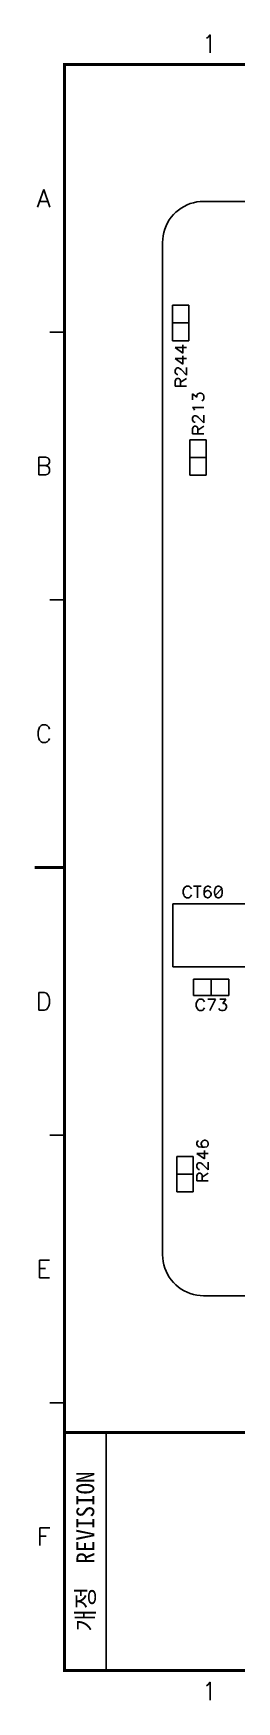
# Model space of a CAD drawing. Extents: x 295 to 953, y 10 to 290.
# Drawn here: x 486.7 to 521, y 9.8 to 290.2 of the extents above; entities that cross this region are included whole.
import ezdxf
from ezdxf.enums import TextEntityAlignment as Align

# ---------------------------------------------------------------- set-up
doc = ezdxf.new("R2010")
doc.units = 0
doc.header["$LTSCALE"] = 5
doc.header["$MEASUREMENT"] = 0
doc.linetypes.add('CENTER', pattern=[2, 1.25, -0.25, 0.25, -0.25])
doc.layers.get('0').update_dxf_attribs({"linetype": 'CONTINUOUS', "lineweight": 25})
doc.layers.add('2', color=2, linetype='CENTER', lineweight=13)
for name, color, linetype in [('DV-PEI-A6_BSK', 2, 'CONTINUOUS'), ('SHEET', 3, 'CONTINUOUS'), ('문자', 4, 'CONTINUOUS'), ('테두리', 3, 'CONTINUOUS')]:
    doc.layers.add(name, color=color, linetype=linetype)
doc.styles.add('MARK', font='ARLRDBD.TTF')
doc.styles.get("Standard").update_dxf_attribs({"font": 'simplex.shx'})
doc.styles.add('굴림체', font='')
doc.styles.get('굴림체').set_extended_font_data('GulimChe')

# ---------------------------------------------------------------- blocks, each defined once
blk = doc.blocks.new('B')
at = {"layer": '문자'}
blk.add_hatch(color=256, dxfattribs=at).paths.add_polyline_path([(13.79, 10), (15.31, 6), (16.84, 10)])
at = {"color": 4, "const_width": 0.6}
blk.add_lwpolyline([(48.46, 10.32, 1), (49.06, 10.32, 1)], format="xyb", close=True, dxfattribs=at)
at = {"layer": '문자'}
for p, q in [((10.73, 2), (7.68, 10)), ((7.68, 10), (10.09, 10)), ((11.94, 5.16), (10.09, 10)), ((10.73, 10), (13.15, 10)), ((13.79, 2), (10.73, 10)), ((14.99, 5.16), (13.15, 10)), ((13.79, 10), (16.84, 10)), ((15.31, 6), (13.79, 10)), ((16.84, 10), (15.31, 6)), ((11.94, 5.16), (10.73, 2)), ((14.99, 5.16), (13.79, 2))]:
    blk.add_line(p, q, dxfattribs=at)
at = {"layer": '문자', "style": 'MARK', "oblique": 15}
blk.add_text('WOOJIN', height=6.5, dxfattribs=at).set_placement((36.4, 6), align=Align.MIDDLE_CENTER)
blk = doc.blocks.new('C')
blk.add_line((15, 285), (15, 285))
at = {"layer": '2'}
for p, q in [((252.83, 53.35), (252.83, 44.65)), ((269.53, 49), (248.48, 49))]:
    blk.add_line(p, q, dxfattribs=at)
at = {"layer": 'SHEET'}
for p, q in [((393.14, 60.3), (392.07, 56.28)), ((22, 55), (22, 15)), ((227, 55), (227, 15)), ((247, 55), (247, 22)), ((271, 55), (271, 15)), ((271, 55), (271, 15)), ((333, 55), (333, 15)), ((247, 48), (227, 48)), ((405, 45), (333, 45)), ((333, 43), (247, 43)), ((287, 43), (287, 15)), ((311, 43), (311, 15)), ((333, 36), (247, 36)), ((311, 29), (247, 29)), ((405, 29), (333, 29)), ((396, 29), (396, 15)), ((311, 22), (227, 22))]:
    blk.add_line(p, q, dxfattribs=at)
at = {"layer": 'SHEET', "color": 4}
for p, q in [((258.53, 50.9), (268.03, 51.85)), ((258.53, 50.9), (258.53, 47.1)), ((268.03, 51.85), (268.03, 46.15)), ((258.53, 47.1), (268.03, 46.15))]:
    blk.add_line(p, q, dxfattribs=at)
at = {"layer": 'SHEET'}
for points in [[(333, 55), (380.19, 55), (380.19, 63.49), (333, 63.49)], [(380.19, 55), (405, 55), (405, 63.49), (380.19, 63.49)]]:
    blk.add_lwpolyline(points, close=True, dxfattribs=at)
at = {"layer": 'SHEET', "color": 4}
for radius in [2.85, 1.9]:
    blk.add_circle((252.83, 49), radius, dxfattribs=at)
at = {"layer": 'SHEET'}
blk.add_circle((265.7, 39.32), 3.32, dxfattribs=at)
at = {"layer": '테두리'}
blk.add_line((405, 285), (405, 15), dxfattribs=at)
for points, const_width in [([(210, 290), (210, 285)], 0.5), ([(63.75, 287.5), (63.75, 285)], 0.3), ([(112.5, 287.5), (112.5, 285)], 0.3), ([(161.25, 287.5), (161.25, 285)], 0.3), ([(258.75, 287.5), (258.75, 285)], 0.3), ([(307.5, 287.5), (307.5, 285)], 0.3), ([(356.25, 287.5), (356.25, 285)], 0.3), ([(15, 285), (15, 15), (405, 15), (405, 285), (15, 285)], 0.5), ([(12.5, 240), (15, 240)], 0.3), ([(407.5, 240), (405, 240)], 0.3), ([(12.5, 195), (15, 195)], 0.3), ([(407.5, 195), (405, 195)], 0.3), ([(10, 150), (15, 150)], 0.5), ([(410, 150), (405, 150)], 0.5), ([(12.5, 105), (15, 105)], 0.3), ([(407.5, 105), (405, 105)], 0.3), ([(12.5, 60), (15, 60)], 0.3), ([(407.5, 60), (405, 60)], 0.3), ([(15, 55), (405, 55)], 0.5), ([(63.75, 12.5), (63.75, 15)], 0.3), ([(112.5, 12.5), (112.5, 15)], 0.3), ([(161.25, 12.5), (161.25, 15)], 0.3), ([(210, 10), (210, 15)], 0.5), ([(258.75, 12.5), (258.75, 15)], 0.3), ([(307.5, 12.5), (307.5, 15)], 0.3), ([(356.25, 12.5), (356.25, 15)], 0.3)]:
    blk.add_lwpolyline(points, dxfattribs=dict(at, const_width=const_width))
blk.add_blockref('B', (271, 43))
at = {"layer": '문자'}
for s, p in [('1', (39.38, 288.5)), ('2', (88.12, 288.5)), ('3', (136.88, 288.5)), ('4', (185.62, 288.5)), ('5', (234.38, 288.5)), ('6', (283.12, 288.5)), ('7', (331.88, 288.5)), ('8', (380.62, 288.5)), ('A', (11.5, 262.5)), ('A', (408.5, 262.5)), ('B', (11.5, 217.5)), ('B', (408.5, 217.5)), ('C', (11.5, 172.5)), ('C', (408.5, 172.5)), ('D', (11.5, 127.5)), ('D', (408.5, 127.5)), ('E', (11.5, 82.5)), ('E', (408.5, 82.5)), ('F', (11.5, 37.5)), ('F', (408.5, 37.5)), ('1', (39.38, 11.5)), ('2', (88.12, 11.5)), ('3', (136.88, 11.5)), ('4', (185.62, 11.5)), ('5', (234.38, 11.5)), ('6', (283.12, 11.5)), ('7', (331.88, 11.5)), ('8', (380.62, 11.5))]:
    blk.add_text(s, height=3, dxfattribs=at).set_placement(p, align=Align.MIDDLE)
at = {"layer": '문자', "style": '굴림체'}
for s, height, p in [('SUB-TITLE', 2, (339.77, 61.98)), ('SHEET', 2, (384.24, 61.74)), ('설계 MEMO', 2.5, (237, 51.5)), ('작성일', 2, (279, 41)), ('승   인', 2, (322, 41)), ('DIM.IN mm', 2.85, (259, 39.5)), ('DATE', 2, (279, 38)), ('APPROVED', 2, (322, 38)), ('척도 SCALE', 2.5, (259, 32.5)), ('작  성', 2, (279, 34)), ('DRAWN', 2, (279, 31)), ('설  계', 2, (279, 27)), ('DESIGNED', 2, (279, 24)), ('검  토', 2, (279, 20)), ('CHECKED', 2, (279, 17))]:
    blk.add_text(s, height=height, dxfattribs=at).set_placement(p, align=Align.MIDDLE_CENTER)
blk.add_text('개정  REVISION', height=3, rotation=90, dxfattribs=at).set_placement((18.5, 35), align=Align.MIDDLE_CENTER)
for s, p in [('TITLE', (333.95, 42.05)), ('DWG.NO.', (333.95, 26.15))]:
    blk.add_text(s, height=2, dxfattribs=at).set_placement(p)
at = {"layer": '문자', "style": '굴림체', "width": 0.75}
blk.add_text('공차 적용기준 : WMS C 40201', height=2.85, dxfattribs=at).set_placement((249, 18.5), align=Align.MIDDLE_CENTER)

msp = doc.modelspace()

# ---------------------------------------------------------------- linework, layer by layer
msp.add_line((491.98, 15), (491.98, 15))
msp.add_line((491.98, 15), (491.98, 15))
at = {"layer": 'DV-PEI-A6_BSK', "color": 7}
for p, q in [((511.6, 260.87), (511.14, 260.54)), ((512.09, 261.16), (511.6, 260.87)), ((512.61, 261.42), (512.09, 261.16)), ((513.13, 261.63), (512.61, 261.42)), ((513.68, 261.78), (513.13, 261.63)), ((514.24, 261.9), (513.68, 261.78)), ((514.8, 261.98), (514.24, 261.9)), ((515.38, 262), (514.8, 261.98)), ((515.38, 262), (858.07, 262)), ((509.31, 258.38), (509.06, 257.87)), ((509.6, 258.87), (509.31, 258.38)), ((509.93, 259.34), (509.6, 258.87)), ((510.3, 259.77), (509.93, 259.34)), ((510.7, 260.17), (510.3, 259.77)), ((511.14, 260.54), (510.7, 260.17)), ((508.5, 255.67), (508.48, 255.09)), ((508.57, 256.23), (508.5, 255.67)), ((508.69, 256.79), (508.57, 256.23)), ((508.85, 257.34), (508.69, 256.79)), ((509.06, 257.87), (508.85, 257.34)), ((508.48, 84.9), (508.48, 255.09)), ((510.15, 244.56), (510.15, 238.58)), ((512.92, 244.56), (510.15, 244.56)), ((512.92, 244.56), (512.92, 238.58)), ((512.92, 241.58), (510.15, 241.58)), ((512.92, 238.58), (510.15, 238.58)), ((512.53, 237.41), (510.59, 237.41)), ((510.59, 237.41), (511.88, 236.49)), ((511.88, 236.49), (511.88, 237.87)), ((511.88, 234.64), (511.88, 236.03)), ((512.53, 235.56), (510.59, 235.56)), ((510.59, 235.56), (511.88, 234.64)), ((510.59, 233.63), (510.69, 233.81)), ((510.59, 233.25), (510.59, 233.63)), ((510.69, 233.07), (510.59, 233.25)), ((510.69, 233.81), (510.77, 233.9)), ((510.77, 232.98), (510.69, 233.07)), ((510.77, 233.9), (510.96, 233.99)), ((510.96, 232.88), (510.77, 232.98)), ((510.96, 233.99), (511.15, 233.99)), ((511.05, 232.88), (510.96, 232.88)), ((511.15, 233.99), (511.33, 233.9)), ((511.33, 233.9), (511.61, 233.72)), ((511.61, 233.72), (512.53, 232.79)), ((512.53, 232.79), (512.53, 234.09)), ((510.69, 232.05), (510.59, 231.77)), ((510.59, 231.77), (510.59, 230.94)), ((510.59, 230.94), (512.53, 230.94)), ((510.77, 232.15), (510.69, 232.05)), ((510.96, 232.23), (510.77, 232.15)), ((511.15, 232.23), (510.96, 232.23)), ((511.33, 232.15), (511.15, 232.23)), ((511.42, 232.05), (511.33, 232.15)), ((511.52, 231.77), (511.42, 232.05)), ((511.52, 231.59), (512.53, 232.23)), ((511.52, 230.94), (511.52, 231.77)), ((513.51, 228.64), (513.51, 229.66)), ((513.51, 229.66), (514.25, 229.1)), ((513.79, 227.07), (513.51, 227.34)), ((513.51, 227.34), (515.45, 227.34)), ((514.25, 229.38), (514.34, 229.56)), ((514.25, 229.1), (514.25, 229.38)), ((514.34, 229.56), (514.44, 229.66)), ((514.44, 229.66), (514.71, 229.75)), ((514.71, 229.75), (514.9, 229.75)), ((514.9, 229.75), (515.18, 229.66)), ((515.27, 228.55), (515.08, 228.45)), ((515.18, 229.66), (515.36, 229.47)), ((515.36, 228.64), (515.27, 228.55)), ((515.36, 229.47), (515.45, 229.2)), ((515.45, 228.92), (515.36, 228.64)), ((515.45, 229.2), (515.45, 228.92)), ((513.51, 225.59), (513.61, 225.77)), ((513.51, 225.22), (513.51, 225.59)), ((513.61, 225.04), (513.51, 225.22)), ((513.61, 225.77), (513.69, 225.87)), ((513.69, 224.94), (513.61, 225.04)), ((513.69, 225.87), (513.88, 225.96)), ((513.88, 224.85), (513.69, 224.94)), ((513.88, 226.88), (513.79, 227.07)), ((513.88, 225.96), (514.07, 225.96)), ((513.97, 224.85), (513.88, 224.85)), ((514.07, 225.96), (514.25, 225.87)), ((514.25, 225.87), (514.53, 225.69)), ((514.53, 225.69), (515.45, 224.76)), ((515.45, 224.76), (515.45, 226.05)), ((513.08, 215.95), (513.08, 221.92)), ((513.08, 221.92), (515.84, 221.92)), ((513.61, 224.02), (513.51, 223.74)), ((513.51, 223.74), (513.51, 222.91)), ((513.51, 222.91), (515.45, 222.91)), ((513.69, 224.11), (513.61, 224.02)), ((513.88, 224.2), (513.69, 224.11)), ((514.07, 224.2), (513.88, 224.2)), ((514.25, 224.11), (514.07, 224.2)), ((514.34, 224.02), (514.25, 224.11)), ((514.44, 223.74), (514.34, 224.02)), ((514.44, 223.56), (515.45, 224.2)), ((514.44, 222.91), (514.44, 223.74)), ((515.84, 215.95), (515.84, 221.92)), ((513.08, 218.94), (515.84, 218.94)), ((513.08, 215.95), (515.84, 215.95)), ((512.04, 146.39), (511.95, 146.12)), ((511.95, 146.12), (511.95, 145.66)), ((512.13, 146.58), (512.04, 146.39)), ((512.32, 146.77), (512.13, 146.58)), ((512.5, 146.86), (512.32, 146.77)), ((512.88, 146.86), (512.5, 146.86)), ((513.06, 146.77), (512.88, 146.86)), ((513.24, 146.58), (513.06, 146.77)), ((513.34, 146.39), (513.24, 146.58)), ((513.71, 146.86), (515, 146.86)), ((514.35, 146.86), (514.35, 144.91)), ((515.56, 146.49), (515.46, 146.02)), ((515.46, 146.02), (515.46, 145.56)), ((515.74, 146.77), (515.56, 146.49)), ((515.74, 146.02), (515.56, 145.84)), ((516.02, 146.86), (515.74, 146.77)), ((516.02, 146.12), (515.74, 146.02)), ((516.21, 146.86), (516.02, 146.86)), ((516.11, 146.12), (516.02, 146.12)), ((516.39, 146.02), (516.11, 146.12)), ((516.48, 146.77), (516.21, 146.86)), ((516.57, 145.84), (516.39, 146.02)), ((516.57, 146.58), (516.48, 146.77)), ((517.32, 146.49), (517.22, 146.02)), ((517.22, 146.02), (517.22, 145.75)), ((517.5, 146.77), (517.32, 146.49)), ((518.43, 146.49), (517.32, 145.28)), ((517.78, 146.86), (517.5, 146.77)), ((517.96, 146.86), (517.78, 146.86)), ((518.24, 146.77), (517.96, 146.86)), ((518.43, 146.49), (518.24, 146.77)), ((518.51, 146.02), (518.43, 146.49)), ((518.51, 145.75), (518.51, 146.02)), ((531.84, 143.9), (510.22, 143.9)), ((510.22, 143.9), (510.22, 133.32)), ((511.95, 145.66), (512.04, 145.38)), ((512.04, 145.38), (512.13, 145.19)), ((512.13, 145.19), (512.32, 145.01)), ((512.32, 145.01), (512.5, 144.91)), ((512.5, 144.91), (512.88, 144.91)), ((512.88, 144.91), (513.06, 145.01)), ((513.06, 145.01), (513.24, 145.19)), ((513.24, 145.19), (513.34, 145.38)), ((515.56, 145.84), (515.46, 145.56)), ((515.46, 145.56), (515.56, 145.19)), ((515.56, 145.19), (515.74, 145.01)), ((515.74, 145.01), (516.02, 144.91)), ((516.02, 144.91), (516.11, 144.91)), ((516.11, 144.91), (516.39, 145.01)), ((516.39, 145.01), (516.57, 145.19)), ((516.67, 145.56), (516.57, 145.84)), ((516.57, 145.19), (516.67, 145.47)), ((516.67, 145.47), (516.67, 145.56)), ((517.22, 145.75), (517.32, 145.28)), ((517.32, 145.28), (517.5, 145.01)), ((517.5, 145.01), (517.78, 144.91)), ((517.78, 144.91), (517.96, 144.91)), ((517.96, 144.91), (518.24, 145.01)), ((518.24, 145.01), (518.43, 145.28)), ((518.43, 145.28), (518.51, 145.75)), ((510.22, 133.32), (531.84, 133.32)), ((519.64, 131.23), (513.66, 131.23)), ((513.66, 128.46), (513.66, 131.23)), ((516.64, 128.46), (516.64, 131.23)), ((519.64, 128.46), (519.64, 131.23)), ((519.64, 128.46), (513.66, 128.46)), ((514.23, 127.42), (514.14, 127.14)), ((514.14, 127.14), (514.14, 126.68)), ((514.14, 126.68), (514.23, 126.4)), ((514.33, 127.6), (514.23, 127.42)), ((514.23, 126.4), (514.33, 126.21)), ((514.51, 127.79), (514.33, 127.6)), ((514.7, 127.88), (514.51, 127.79)), ((515.07, 127.88), (514.7, 127.88)), ((515.25, 127.79), (515.07, 127.88)), ((515.44, 127.6), (515.25, 127.79)), ((515.53, 127.42), (515.44, 127.6)), ((515.44, 126.21), (515.53, 126.4)), ((517.39, 127.88), (516.09, 127.88)), ((516.46, 125.93), (517.39, 127.88)), ((518.04, 126.11), (517.95, 126.3)), ((518.13, 127.88), (519.15, 127.88)), ((519.15, 127.88), (518.6, 127.14)), ((518.6, 127.14), (518.88, 127.14)), ((518.88, 127.14), (519.06, 127.04)), ((519.06, 127.04), (519.15, 126.95)), ((519.15, 126.95), (519.24, 126.68)), ((519.24, 126.49), (519.15, 126.21)), ((519.24, 126.68), (519.24, 126.49)), ((514.33, 126.21), (514.51, 126.02)), ((514.51, 126.02), (514.7, 125.93)), ((514.7, 125.93), (515.07, 125.93)), ((515.07, 125.93), (515.25, 126.02)), ((515.25, 126.02), (515.44, 126.21)), ((518.13, 126.02), (518.04, 126.11)), ((518.41, 125.93), (518.13, 126.02)), ((518.69, 125.93), (518.41, 125.93)), ((518.97, 126.02), (518.69, 125.93)), ((519.15, 126.21), (518.97, 126.02)), ((514.34, 103.96), (514.24, 103.69)), ((514.52, 104.06), (514.34, 103.96)), ((515.07, 103.87), (514.98, 103.59)), ((515.26, 104.06), (515.07, 103.87)), ((515.53, 104.15), (515.26, 104.06)), ((515.63, 104.15), (515.53, 104.15)), ((515.91, 104.06), (515.63, 104.15)), ((516.09, 103.87), (515.91, 104.06)), ((516.18, 103.59), (516.09, 103.87)), ((510.88, 95.46), (510.88, 101.43)), ((510.88, 101.43), (513.65, 101.43)), ((513.65, 95.46), (513.65, 101.43)), ((514.24, 103.69), (514.24, 103.5)), ((514.24, 103.5), (514.34, 103.22)), ((516.18, 101.93), (514.24, 101.93)), ((514.24, 101.93), (515.53, 101.01)), ((514.34, 103.22), (514.61, 103.04)), ((514.61, 103.04), (515.07, 102.95)), ((514.98, 103.59), (514.98, 103.5)), ((514.98, 103.5), (515.07, 103.22)), ((515.07, 103.22), (515.26, 103.04)), ((515.07, 102.95), (515.53, 102.95)), ((515.26, 103.04), (515.53, 102.95)), ((515.53, 102.95), (515.91, 103.04)), ((515.53, 101.01), (515.53, 102.39)), ((515.91, 103.04), (516.09, 103.22)), ((516.09, 103.22), (516.18, 103.5)), ((516.18, 103.5), (516.18, 103.59)), ((510.88, 98.45), (513.65, 98.45)), ((514.24, 99.99), (514.34, 100.17)), ((514.24, 99.62), (514.24, 99.99)), ((514.34, 99.43), (514.24, 99.62)), ((514.34, 98.42), (514.24, 98.14)), ((514.34, 100.17), (514.42, 100.26)), ((514.42, 99.34), (514.34, 99.43)), ((514.42, 98.51), (514.34, 98.42)), ((514.42, 100.26), (514.61, 100.36)), ((514.61, 99.25), (514.42, 99.34)), ((514.61, 98.6), (514.42, 98.51)), ((514.61, 100.36), (514.8, 100.36)), ((514.71, 99.25), (514.61, 99.25)), ((514.8, 98.6), (514.61, 98.6)), ((514.8, 100.36), (514.98, 100.26)), ((514.98, 98.51), (514.8, 98.6)), ((514.98, 100.26), (515.26, 100.08)), ((515.07, 98.42), (514.98, 98.51)), ((515.17, 98.14), (515.07, 98.42)), ((515.17, 97.96), (516.18, 98.6)), ((515.26, 100.08), (516.18, 99.15)), ((516.18, 99.15), (516.18, 100.45)), ((510.88, 95.46), (513.65, 95.46)), ((514.24, 98.14), (514.24, 97.31)), ((514.24, 97.31), (516.18, 97.31)), ((515.17, 97.31), (515.17, 98.14)), ((508.5, 84.33), (508.48, 84.9)), ((508.57, 83.76), (508.5, 84.33)), ((508.69, 83.21), (508.57, 83.76)), ((508.85, 82.66), (508.69, 83.21)), ((509.06, 82.12), (508.85, 82.66)), ((509.31, 81.61), (509.06, 82.12)), ((509.6, 81.13), (509.31, 81.61)), ((509.93, 80.66), (509.6, 81.13)), ((510.3, 80.23), (509.93, 80.66)), ((510.7, 79.82), (510.3, 80.23)), ((511.14, 79.45), (510.7, 79.82)), ((511.6, 79.12), (511.14, 79.45)), ((512.09, 78.83), (511.6, 79.12)), ((512.61, 78.58), (512.09, 78.83)), ((513.13, 78.37), (512.61, 78.58)), ((513.68, 78.21), (513.13, 78.37)), ((514.24, 78.09), (513.68, 78.21)), ((514.8, 78.02), (514.24, 78.09)), ((515.38, 78), (514.8, 78.02)), ((858.07, 78), (515.38, 78))]:
    msp.add_line(p, q, dxfattribs=at)

# ---------------------------------------------------------------- block references
msp.add_blockref('C', (476.98, 0))

doc.saveas('drawing.dxf')
